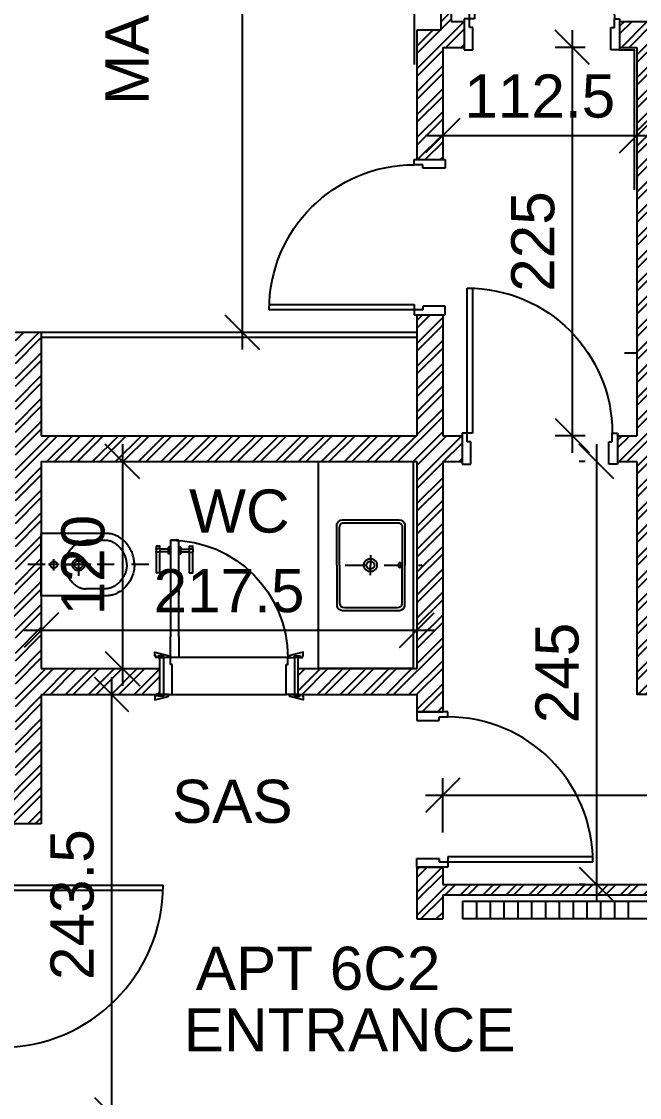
# Model space of a CAD drawing. Extents: x -1.7 to 43, y -165.8 to -101.1.
# Drawn here: x 17.06 to 20.64, y -152.34 to -146.1 of the extents above; entities that cross this region are included whole.
import ezdxf
from ezdxf.enums import TextEntityAlignment as Align

# ---------------------------------------------------------------- set-up
doc = ezdxf.new("R2010")
doc.units = 0
doc.header["$MEASUREMENT"] = 0
doc.header["$PDMODE"] = 35
doc.header["$PDSIZE"] = 0.3
doc.linetypes.add('CENTER', pattern=[2, 1.25, -0.25, 0.25, -0.25])
doc.linetypes.add('DASHDOTX2', pattern=[50.8, 25.4, -12.7, 0, -12.7])
doc.layers.get('0').update_dxf_attribs({"linetype": 'CONTINUOUS'})
doc.layers.get('DEFPOINTS').update_dxf_attribs({"linetype": 'CONTINUOUS'})
for name, color, linetype in [('04', 4, 'CONTINUOUS'), ('A-AXIS-SANITARY', 10, 'DASHDOTX2'), ('A-closet', 252, 'CONTINUOUS'), ('a-dim', 3, 'CONTINUOUS'), ('A-DOORS', 1, 'CONTINUOUS'), ('A-FLOR-PFIX', 61, 'CONTINUOUS'), ('A-HATCH-WALL', 8, 'CONTINUOUS'), ('A-NOMENCLATURE', 3, 'CONTINUOUS'), ('A-PLASTER', 8, 'CONTINUOUS'), ('A-PORTE', 1, 'CONTINUOUS'), ('A-SANIT', 95, 'CONTINUOUS'), ('A-WALL', 4, 'CONTINUOUS')]:
    doc.layers.add(name, color=color, linetype=linetype)
doc.styles.add('A100-STEXT', font='ARIAL.TTF', dxfattribs={"height": 0.25})
doc.dimstyles.new('A100-DIM', dxfattribs={"dimtxt": 0.25, "dimasz": 0.2, "dimexe": 0.1, "dimexo": 0.3, "dimgap": 0.1, "dimtad": 1, "dimlfac": 100, "dimrnd": 0.5, "dimdsep": 46, "dimtxsty": 'A100-STEXT', "dimblk1": 'OBLIQUE', "dimblk2": 'OBLIQUE', "dimsah": 1, "dimcen": -0.05, "dimdle": 0.1, "dimclrd": 15, "dimclre": 15, "dimclrt": 256, "dimadec": 0, "dimazin": 0, "dimtfac": 0.28, "dimtix": 1, "dimtmove": 2, "dimatfit": 3, "dimldrblk": 'OBLIQUE', "dimfxl": 0, "dimtolj": 1, "dimarcsym": 0})

# ---------------------------------------------------------------- blocks, each defined once
blk = doc.blocks.new('P90E18D')
at = {"layer": 'A-PORTE'}
for p, q in [((0, 0), (0.05, 0)), ((0, -0.18), (0, 0)), ((0.05, 0), (0.05, -0.13)), ((0.9, 0), (0.85, 0)), ((0.85, 0), (0.85, -0.13)), ((0.9, -0.18), (0.9, 0)), ((0.03, -0.18), (0, -0.18)), ((0.06, -0.18), (0.02, -0.18)), ((0.05, -0.13), (0.03, -0.13)), ((0.03, -0.13), (0.03, -0.18)), ((0.03, -0.18), (0.03, -1.02)), ((0.06, -1.02), (0.06, -0.18)), ((0.85, -0.13), (0.87, -0.13)), ((0.87, -0.13), (0.87, -0.18)), ((0.87, -0.18), (0.9, -0.18))]:
    blk.add_line(p, q, dxfattribs=at)
blk.add_arc((0.03, -0.18), 0.84, 270, 360, dxfattribs=at)
blk = doc.blocks.new('P100E21.5D')
at = {"layer": 'A-PORTE'}
for p, q in [((0.03, 0.215), (0.03, 1.155)), ((0.06, 1.155), (0.06, 0.215)), ((0.03, 0.215), (0, 0.215)), ((0, 0.215), (0, 0)), ((0.06, 0.215), (0.02, 0.215)), ((0.03, 0.165), (0.03, 0.215)), ((0.97, 0.215), (1, 0.215)), ((0.97, 0.165), (0.97, 0.215)), ((1, 0.215), (1, 0)), ((0.05, 0.165), (0.03, 0.165)), ((0.05, 0), (0.05, 0.165)), ((0.95, 0), (0.95, 0.165)), ((0.95, 0.165), (0.97, 0.165)), ((0, 0), (0.05, 0)), ((1, 0), (0.95, 0))]:
    blk.add_line(p, q, dxfattribs=at)
blk.add_arc((0.03, 0.215), 0.94, 0, 90, dxfattribs=at)
blk = doc.blocks.new('A$C3DEF75EA')
at = {"layer": 'A-DOORS'}
for p, q in [((-0.167, 0.63), (-0.193, 0.63)), ((-0.193, 0.625), (-0.193, 0.63)), ((-0.19, 0.63), (-0.19, 0.6445)), ((-0.1705, 0.645), (-0.1895, 0.645)), ((-0.17, 0.63), (-0.17, 0.6445)), ((-0.167, 0.6275), (-0.167, 0.63)), ((-0.12, 0.6275), (-0.167, 0.6275)), ((-0.12, 0.602), (-0.12, 0.638)), ((-0.11, 0.64), (-0.118, 0.64)), ((-0.11, 0.68), (-0.06, 0.68)), ((-0.11, 0.56), (-0.11, 0.68)), ((-0.11, 0.6), (-0.11, 0.64)), ((-0.06, 0.68), (-0.06, 0.56)), ((-0.06, 0.64), (-0.052, 0.64)), ((-0.06, 0.6), (-0.06, 0.64)), ((-0.05, 0.602), (-0.05, 0.638)), ((-0.05, 0.6275), (-0.003, 0.6275)), ((-0.003, 0.63), (0.023, 0.63)), ((-0.003, 0.6275), (-0.003, 0.63)), ((0, 0.63), (0, 0.6445)), ((0.0005, 0.645), (0.0195, 0.645)), ((0.02, 0.63), (0.02, 0.6445)), ((0.023, 0.625), (0.023, 0.63)), ((-0.193, 0.61), (-0.193, 0.615)), ((-0.167, 0.61), (-0.193, 0.61)), ((-0.19, 0.4905), (-0.19, 0.61)), ((-0.17, 0.4905), (-0.17, 0.61)), ((-0.167, 0.61), (-0.167, 0.6125)), ((-0.12, 0.6125), (-0.167, 0.6125)), ((-0.11, 0.6), (-0.118, 0.6)), ((-0.06, 0.6), (-0.052, 0.6)), ((-0.05, 0.6125), (-0.003, 0.6125)), ((-0.003, 0.61), (-0.003, 0.6125)), ((-0.003, 0.61), (0.023, 0.61)), ((0, 0.4905), (0, 0.61)), ((0.02, 0.4905), (0.02, 0.61)), ((0.023, 0.61), (0.023, 0.615)), ((-0.11, 0.12), (-0.11, 0.56)), ((-0.06, 0.56), (-0.06, 0.12)), ((-0.1705, 0.49), (-0.1895, 0.49)), ((-0.11, 0.483), (-0.11, 0.36)), ((-0.06, 0.483), (-0.06, 0.36)), ((0.0005, 0.49), (0.0195, 0.49)), ((-0.11, 0.12), (-0.11, 0)), ((-0.06, 0), (-0.06, 0.12)), ((-0.809, 0), (-0.781, 0.009)), ((-0.809, 0.009), (-0.781, 0)), ((0.009, 0), (-0.019, 0.009)), ((0.009, 0.009), (-0.019, 0)), ((-0.11, 0), (-0.06, 0)), ((-0.809, -0.215), (-0.781, -0.224)), ((-0.809, -0.224), (-0.781, -0.215)), ((0.009, -0.215), (-0.019, -0.224)), ((0.009, -0.224), (-0.019, -0.215))]:
    blk.add_line(p, q, dxfattribs=at)
at = {"layer": 'A-DOORS', "color": 8}
for p, q in [((-0.74, 0), (-0.06, 0)), ((-0.07, -0.215), (-0.73, -0.215))]:
    blk.add_line(p, q, dxfattribs=at)
at = {"layer": 'A-DOORS'}
for points in [[(-0.81, 0), (-0.825, 0), (-0.825, 0.01), (-0.83, 0.01), (-0.83, 0.03), (-0.7518, 0.0104, -0.381769), (-0.75, 0.0084), (-0.75, 0), (-0.78, 0), (-0.78, 0.01), (-0.81, 0.01), (-0.81, 0)], [(0.01, 0), (0.025, 0), (0.025, 0.01), (0.03, 0.01), (0.03, 0.03), (-0.0482, 0.0104, 0.381769), (-0.05, 0.0084), (-0.05, 0), (-0.02, 0), (-0.02, 0.01), (0.01, 0.01), (0.01, 0)], [(-0.81, -0.215), (-0.825, -0.215), (-0.825, -0.225), (-0.83, -0.225), (-0.83, -0.245), (-0.7518, -0.2254, 0.381769), (-0.75, -0.2234), (-0.75, -0.215), (-0.78, -0.215), (-0.78, -0.225), (-0.81, -0.225), (-0.81, -0.215)], [(0.01, -0.215), (0.025, -0.215), (0.025, -0.225), (0.03, -0.225), (0.03, -0.245), (-0.0482, -0.2254, -0.381769), (-0.05, -0.2234), (-0.05, -0.215), (-0.02, -0.215), (-0.02, -0.225), (0.01, -0.225), (0.01, -0.215)]]:
    blk.add_lwpolyline(points, format="xyb", dxfattribs=at)
for points in [[(-0.809, 0), (-0.781, 0), (-0.781, 0.009), (-0.809, 0.009)], [(0.009, 0), (-0.019, 0), (-0.019, 0.009), (0.009, 0.009)], [(-0.809, -0.215), (-0.781, -0.215), (-0.781, -0.224), (-0.809, -0.224)], [(0.009, -0.215), (-0.019, -0.215), (-0.019, -0.224), (0.009, -0.224)]]:
    blk.add_lwpolyline(points, close=True, dxfattribs=at)
for points in [[(-0.8, -0.215), (-0.8, 0), (-0.78, 0), (-0.78, -0.215), (-0.8, -0.215)], [(-0.73, -0.04), (-0.74, -0.04), (-0.74, 0), (-0.78, 0)], [(-0.78, 0), (-0.78, -0.215), (-0.73, -0.215), (-0.73, -0.04)], [(0, -0.215), (0, 0), (-0.02, 0), (-0.02, -0.215), (0, -0.215)], [(-0.07, -0.04), (-0.06, -0.04), (-0.06, 0), (-0.02, 0)], [(-0.02, 0), (-0.02, -0.215), (-0.07, -0.215), (-0.07, -0.04)]]:
    blk.add_lwpolyline(points, dxfattribs=at)
blk.add_arc((-0.0597, -0.0003), 0.6803, 90.02544, 179.97456, dxfattribs=at)
for centre, major_axis, start_param, end_param in [((-0.2006, 0.62), (0.00642, 0.00642), 4.914874, 6.080701), ((-0.1895, 0.6445), (-0.000354, 0.000354), -0.785398, 0.785398), ((-0.1705, 0.6445), (0.000354, 0.000354), 5.497787, 7.068583), ((-0.149, 0.62), (0.0138, 0.0138), 1.961403, 2.750986), ((-0.118, 0.638), (-0.00141, 0.00141), -0.785398, 0.785398), ((-0.052, 0.638), (0.00141, 0.00141), 5.497787, 7.068583), ((-0.021, 0.62), (0.0138, 0.0138), 5.102996, 5.892578), ((0.0005, 0.6445), (-0.000354, 0.000354), -0.785398, 0.785398), ((0.0195, 0.6445), (0.000354, 0.000354), 5.497787, 7.068583), ((0.0306, 0.62), (0.00642, 0.00642), 1.773281, 2.939108), ((-0.118, 0.602), (0.00141, 0.00141), 2.356194, 3.926991), ((-0.052, 0.602), (-0.00141, 0.00141), 2.356194, 3.926991), ((-0.1895, 0.4905), (0.000354, 0.000354), 2.356194, 3.926991), ((-0.1705, 0.4905), (-0.000354, 0.000354), 2.356194, 3.926991), ((0.0005, 0.4905), (0.000354, 0.000354), 2.356194, 3.926991), ((0.0195, 0.4905), (-0.000354, 0.000354), 2.356194, 3.926991)]:
    blk.add_ellipse(centre, major_axis=major_axis, ratio=1, start_param=start_param, end_param=end_param, dxfattribs=at)
blk = doc.blocks.new('A$C6D442EC4')
at = {"layer": 'A-AXIS-SANITARY', "linetype": 'CENTER', "ltscale": 0.1}
blk.add_line((-0.0027, 0.3461), (-0.0027, -0.0992), dxfattribs=at)
at = {"layer": 'A-FLOR-PFIX', "ltscale": 0.5}
for points in [[(-0.0025, 0.3948), (-0.0051, 0.3948), (-0.0125, 0.3948), (-0.0239, 0.3948), (-0.0388, 0.3948), (-0.0564, 0.3948), (-0.076, 0.3948), (-0.1187, 0.3948), (-0.1614, 0.3948), (-0.181, 0.3948), (-0.1986, 0.3948), (-0.2135, 0.3948), (-0.225, 0.3948), (-0.2323, 0.3948), (-0.235, 0.3948), (-0.2405, 0.394), (-0.246, 0.3919), (-0.2556, 0.3842), (-0.2625, 0.3736), (-0.2651, 0.362), (-0.2651, 0.361), (-0.2651, 0.3583), (-0.2651, 0.3538), (-0.2651, 0.3478), (-0.2651, 0.3316), (-0.2651, 0.3105), (-0.2651, 0.2855), (-0.2651, 0.2577), (-0.2651, 0.1972), (-0.2651, 0.1367), (-0.2651, 0.1088), (-0.2651, 0.0839), (-0.2651, 0.0628), (-0.2651, 0.0466), (-0.2651, 0.0405), (-0.2651, 0.0361), (-0.2651, 0.0333), (-0.2651, 0.0324), (-0.2626, 0.0199), (-0.2557, 0.0096), (-0.2448, 0.0026), (-0.2379, 0.0007), (-0.2303, 0), (-0.2278, 0), (-0.2205, 0), (-0.2093, 0), (-0.1947, 0), (-0.1775, 0), (-0.1582, 0), (-0.1164, 0), (-0.0746, 0), (-0.0553, 0), (-0.0381, 0), (-0.0235, 0), (-0.0123, 0), (-0.005, 0), (-0.0025, 0)], [(-0.0025, 0.3784), (-0.0049, 0.3784), (-0.0118, 0.3784), (-0.0226, 0.3784), (-0.0366, 0.3784), (-0.0531, 0.3784), (-0.0715, 0.3784), (-0.1116, 0.3784), (-0.1517, 0.3784), (-0.1701, 0.3784), (-0.1867, 0.3784), (-0.2006, 0.3784), (-0.2114, 0.3784), (-0.2183, 0.3784), (-0.2208, 0.3784), (-0.2288, 0.3778), (-0.2351, 0.3761), (-0.2399, 0.3735), (-0.2434, 0.37), (-0.2472, 0.361), (-0.2481, 0.3502), (-0.2481, 0.3493), (-0.2481, 0.3468), (-0.2481, 0.3427), (-0.2481, 0.3371), (-0.2481, 0.322), (-0.2481, 0.3025), (-0.2481, 0.2793), (-0.2481, 0.2535), (-0.2481, 0.1974), (-0.2481, 0.1413), (-0.2481, 0.1155), (-0.2481, 0.0924), (-0.2481, 0.0728), (-0.2481, 0.0577), (-0.2481, 0.0522), (-0.2481, 0.048), (-0.2481, 0.0455), (-0.2481, 0.0446), (-0.2472, 0.0339), (-0.2434, 0.0249), (-0.2399, 0.0214), (-0.2351, 0.0187), (-0.2288, 0.017), (-0.2208, 0.0164), (-0.2183, 0.0164), (-0.2114, 0.0164), (-0.2006, 0.0164), (-0.1867, 0.0164), (-0.1701, 0.0164), (-0.1517, 0.0164), (-0.1116, 0.0164), (-0.0715, 0.0164), (-0.0531, 0.0164), (-0.0366, 0.0164), (-0.0226, 0.0164), (-0.0118, 0.0164), (-0.0049, 0.0164), (-0.0025, 0.0164)], [(-0.0026, 0.3948), (0, 0.3948), (0.0074, 0.3948), (0.0188, 0.3948), (0.0337, 0.3948), (0.0513, 0.3948), (0.0709, 0.3948), (0.1136, 0.3948), (0.1563, 0.3948), (0.176, 0.3948), (0.1936, 0.3948), (0.2084, 0.3948), (0.2199, 0.3948), (0.2273, 0.3948), (0.2299, 0.3948), (0.2355, 0.394), (0.2409, 0.3919), (0.2506, 0.3842), (0.2574, 0.3736), (0.26, 0.362), (0.26, 0.361), (0.26, 0.3583), (0.26, 0.3538), (0.26, 0.3478), (0.26, 0.3316), (0.26, 0.3105), (0.26, 0.2856), (0.26, 0.2578), (0.26, 0.1974), (0.26, 0.137), (0.26, 0.1092), (0.26, 0.0843), (0.26, 0.0632), (0.26, 0.047), (0.26, 0.041), (0.26, 0.0366), (0.26, 0.0338), (0.26, 0.0329), (0.2574, 0.0212), (0.2506, 0.0106), (0.2409, 0.003), (0.2355, 0.0008), (0.2299, 0), (0.2273, 0), (0.2199, 0), (0.2084, 0), (0.1936, 0), (0.176, 0), (0.1563, 0), (0.1136, 0), (0.0709, 0), (0.0513, 0), (0.0337, 0), (0.0188, 0), (0.0074, 0), (0, 0), (-0.0026, 0)], [(-0.0026, 0.3784), (-0.0002, 0.3784), (0.0068, 0.3784), (0.0175, 0.3784), (0.0315, 0.3784), (0.048, 0.3784), (0.0665, 0.3784), (0.1065, 0.3784), (0.1466, 0.3784), (0.1651, 0.3784), (0.1816, 0.3784), (0.1955, 0.3784), (0.2063, 0.3784), (0.2132, 0.3784), (0.2157, 0.3784), (0.2237, 0.3778), (0.23, 0.3761), (0.2348, 0.3735), (0.2383, 0.37), (0.2421, 0.361), (0.243, 0.3502), (0.243, 0.3493), (0.243, 0.3468), (0.243, 0.3427), (0.243, 0.3371), (0.243, 0.322), (0.243, 0.3025), (0.243, 0.2793), (0.243, 0.2535), (0.243, 0.1974), (0.243, 0.1413), (0.243, 0.1155), (0.243, 0.0924), (0.243, 0.0728), (0.243, 0.0577), (0.243, 0.0522), (0.243, 0.048), (0.243, 0.0455), (0.243, 0.0446), (0.2421, 0.0339), (0.2383, 0.0249), (0.2348, 0.0214), (0.23, 0.0187), (0.2237, 0.017), (0.2157, 0.0164), (0.2132, 0.0164), (0.2063, 0.0164), (0.1955, 0.0164), (0.1816, 0.0164), (0.1651, 0.0164), (0.1466, 0.0164), (0.1065, 0.0164), (0.0665, 0.0164), (0.048, 0.0164), (0.0315, 0.0164), (0.0175, 0.0164), (0.0068, 0.0164), (-0.0002, 0.0164), (-0.0026, 0.0164)], [(-0.0408, 0.1997), (-0.0406, 0.2035), (-0.04, 0.2073), (-0.0391, 0.2109), (-0.0378, 0.2144), (-0.0362, 0.2176), (-0.0343, 0.2208), (-0.0322, 0.2237), (-0.0297, 0.2263), (-0.0271, 0.2288), (-0.0242, 0.2309), (-0.021, 0.2328), (-0.0177, 0.2344), (-0.0143, 0.2357), (-0.0107, 0.2366), (-0.0069, 0.2372), (-0.0031, 0.2374), (0.0008, 0.2372), (0.0045, 0.2366), (0.0081, 0.2357), (0.0116, 0.2344), (0.0149, 0.2328), (0.018, 0.2309), (0.0209, 0.2288), (0.0236, 0.2263), (0.026, 0.2237), (0.0282, 0.2208), (0.0301, 0.2176), (0.0317, 0.2144), (0.0329, 0.2109), (0.0339, 0.2073), (0.0344, 0.2035), (0.0346, 0.1997), (0.0344, 0.1958), (0.0339, 0.1921), (0.0329, 0.1885), (0.0317, 0.185), (0.0301, 0.1817), (0.0282, 0.1786), (0.026, 0.1757), (0.0236, 0.173), (0.0209, 0.1706), (0.018, 0.1684), (0.0149, 0.1665), (0.0116, 0.1649), (0.0081, 0.1637), (0.0045, 0.1627), (0.0008, 0.1622), (-0.0031, 0.162), (-0.0069, 0.1622), (-0.0107, 0.1627), (-0.0143, 0.1637), (-0.0177, 0.1649), (-0.021, 0.1665), (-0.0242, 0.1684), (-0.0271, 0.1706), (-0.0297, 0.173), (-0.0322, 0.1757), (-0.0343, 0.1786), (-0.0362, 0.1817), (-0.0378, 0.185), (-0.0391, 0.1885), (-0.04, 0.1921), (-0.0406, 0.1958), (-0.0408, 0.1997), (-0.0408, 0.1997)], [(-0.0257, 0.1997), (-0.0256, 0.202), (-0.0252, 0.2042), (-0.0247, 0.2064), (-0.0239, 0.2085), (-0.023, 0.2105), (-0.0218, 0.2123), (-0.0205, 0.2141), (-0.0191, 0.2157), (-0.0175, 0.2171), (-0.0157, 0.2184), (-0.0139, 0.2196), (-0.0119, 0.2205), (-0.0098, 0.2213), (-0.0076, 0.2218), (-0.0054, 0.2222), (-0.0031, 0.2223), (-0.0008, 0.2222), (0.0015, 0.2218), (0.0037, 0.2213), (0.0057, 0.2205), (0.0077, 0.2196), (0.0096, 0.2184), (0.0113, 0.2171), (0.0129, 0.2157), (0.0144, 0.2141), (0.0157, 0.2123), (0.0168, 0.2105), (0.0178, 0.2085), (0.0185, 0.2064), (0.0191, 0.2042), (0.0194, 0.202), (0.0196, 0.1997), (0.0194, 0.1974), (0.0191, 0.1951), (0.0185, 0.1929), (0.0178, 0.1909), (0.0168, 0.1889), (0.0157, 0.187), (0.0144, 0.1853), (0.0129, 0.1837), (0.0113, 0.1822), (0.0096, 0.1809), (0.0077, 0.1798), (0.0057, 0.1788), (0.0037, 0.1781), (0.0015, 0.1775), (-0.0008, 0.1772), (-0.0031, 0.1771), (-0.0054, 0.1772), (-0.0076, 0.1775), (-0.0098, 0.1781), (-0.0119, 0.1788), (-0.0139, 0.1798), (-0.0157, 0.1809), (-0.0175, 0.1822), (-0.0191, 0.1837), (-0.0205, 0.1853), (-0.0218, 0.187), (-0.023, 0.1889), (-0.0239, 0.1909), (-0.0247, 0.1929), (-0.0252, 0.1951), (-0.0256, 0.1974), (-0.0257, 0.1997), (-0.0257, 0.1997)], [(-0.0176, 0.0295), (-0.0176, 0.0302), (-0.0173, 0.0308), (-0.017, 0.0315), (-0.0165, 0.0321), (-0.0158, 0.0326), (-0.0151, 0.0332), (-0.0142, 0.0337), (-0.0132, 0.0341), (-0.011, 0.0349), (-0.0084, 0.0355), (-0.0056, 0.0359), (-0.0026, 0.036), (0.0004, 0.0359), (0.0033, 0.0355), (0.0058, 0.0349), (0.0081, 0.0341), (0.009, 0.0337), (0.0099, 0.0332), (0.0107, 0.0326), (0.0113, 0.0321), (0.0118, 0.0315), (0.0122, 0.0308), (0.0124, 0.0302), (0.0125, 0.0295), (0.0124, 0.0288), (0.0122, 0.0282), (0.0118, 0.0276), (0.0113, 0.027), (0.0107, 0.0264), (0.0099, 0.0258), (0.009, 0.0253), (0.0081, 0.0249), (0.0058, 0.0241), (0.0033, 0.0235), (0.0004, 0.0231), (-0.0026, 0.023), (-0.0056, 0.0231), (-0.0084, 0.0235), (-0.011, 0.0241), (-0.0132, 0.0249), (-0.0142, 0.0253), (-0.0151, 0.0258), (-0.0158, 0.0264), (-0.0165, 0.027), (-0.017, 0.0276), (-0.0173, 0.0282), (-0.0176, 0.0288), (-0.0176, 0.0295), (-0.0176, 0.0295)]]:
    blk.add_lwpolyline(points, dxfattribs=at)
at = {"layer": 'A-SANIT', "ltscale": 0.5}
for points in [[(-0.0614, 0.1997), (-0.0031, 0.1997)], [(0.0553, 0.1997), (-0.0031, 0.1997)]]:
    blk.add_lwpolyline(points, dxfattribs=at)
blk = doc.blocks.new('A$C0C6E5AB7')
for p, q in [((-374.3, 0), (0, 0)), ((0, -360), (0, 0)), ((-374.3, -40.2), (-258.8, -40.2)), ((-215.2, -121.6), (-215.2, -244.3)), ((-286.6, -180), (-215.2, -180)), ((-143.9, -180), (-215.2, -180)), ((-102.6, -180), (-40.8, -180)), ((-73.5, -213.5), (-73.5, -147.4)), ((-374.3, -319.8), (-258.8, -319.8)), ((-374.3, -360), (0, -360))]:
    blk.add_line(p, q)
for points in [[(-477.5, -41.1), (-470.4, -34.7), (-463.3, -29), (-456.2, -24), (-449.3, -19.5), (-442.4, -15.7), (-435.7, -12.4), (-429.2, -9.5), (-422.9, -7.2), (-416.8, -5.2), (-411, -3.7), (-405.5, -2.4), (-400.4, -1.5), (-395.6, -0.8), (-391.1, -0.4), (-387.1, -0.1), (-383.5, 0), (-380.5, 0.1), (-377.9, 0.1), (-375.8, 0), (-374.3, 0)], [(-539.3, -173.5), (-539.2, -169.9), (-538.9, -165.7), (-538.4, -161), (-537.8, -155.9), (-536.9, -150.4), (-535.8, -144.5), (-534.4, -138.2), (-532.7, -131.7), (-530.7, -124.9), (-528.3, -117.8), (-525.5, -110.5), (-522.3, -103.1), (-518.6, -95.5), (-514.4, -87.7), (-509.7, -80), (-504.5, -72.1), (-498.7, -64.3), (-492.3, -56.5), (-485.2, -48.7), (-477.5, -41.1)], [(-447.2, -73.2), (-445.6, -71.7), (-444, -70.2), (-442.4, -68.8), (-440.8, -67.5), (-439.2, -66.1), (-437.6, -64.9), (-436, -63.6), (-434.5, -62.4), (-432.9, -61.3), (-431.3, -60.1), (-429.7, -59.1), (-428.2, -58), (-426.6, -57), (-425.1, -56.1), (-423.5, -55.1), (-422, -54.2), (-420.5, -53.4), (-419, -52.5), (-417.5, -51.8), (-416, -51)], [(-416, -51), (-412.9, -49.5), (-409.8, -48.1), (-406.9, -46.9), (-404, -45.8), (-401.2, -44.9), (-398.5, -44), (-395.9, -43.3), (-393.4, -42.7), (-391, -42.1), (-388.7, -41.7), (-386.6, -41.3), (-384.6, -41), (-382.7, -40.8), (-381, -40.6), (-379.5, -40.4), (-378.1, -40.3), (-376.9, -40.3), (-375.9, -40.2), (-375, -40.2), (-374.3, -40.2)], [(-217.1, -52.5), (-220.2, -51), (-223.3, -49.7), (-226.2, -48.5), (-229.1, -47.4), (-231.9, -46.4), (-234.6, -45.6), (-237.3, -44.8), (-239.7, -44.2), (-242.1, -43.7), (-244.4, -43.2), (-246.5, -42.8), (-248.5, -42.5), (-250.4, -42.3), (-252.1, -42.1), (-253.6, -42), (-255, -41.9), (-256.2, -41.8), (-257.3, -41.8), (-258.1, -41.8), (-258.8, -41.8)], [(-185.9, -74.7), (-187.5, -73.2), (-189.1, -71.8), (-190.7, -70.3), (-192.3, -69), (-193.9, -67.7), (-195.5, -66.4), (-197.1, -65.1), (-198.7, -64), (-200.2, -62.8), (-201.8, -61.7), (-203.4, -60.6), (-204.9, -59.6), (-206.5, -58.6), (-208, -57.6), (-209.6, -56.7), (-211.1, -55.8), (-212.6, -54.9), (-214.1, -54.1), (-215.6, -53.3), (-217.1, -52.5)], [(-494.5, -165.5), (-494.1, -162.2), (-493.6, -158.6), (-492.9, -154.8), (-492, -150.9), (-491, -146.7), (-489.9, -142.4), (-488.5, -137.9), (-486.9, -133.3), (-485.1, -128.5), (-483.1, -123.7), (-480.9, -118.8), (-478.3, -113.8), (-475.5, -108.8), (-472.5, -103.7), (-469.1, -98.6), (-465.4, -93.4), (-461.4, -88.3), (-457, -83.2), (-452.3, -78.2), (-447.2, -73.2)], [(-138.6, -167.1), (-139, -163.7), (-139.6, -160.2), (-140.2, -156.4), (-141.1, -152.4), (-142.1, -148.2), (-143.2, -143.9), (-144.6, -139.4), (-146.2, -134.8), (-148, -130.1), (-150, -125.3), (-152.3, -120.3), (-154.8, -115.3), (-157.6, -110.3), (-160.6, -105.2), (-164, -100.1), (-167.7, -95), (-171.7, -89.9), (-176.1, -84.8), (-180.8, -79.7), (-185.9, -74.7)], [(-539.3, -183.1), (-539.3, -183), (-539.3, -183), (-539.3, -182.8), (-539.3, -182.7), (-539.3, -182.4), (-539.3, -182.2), (-539.3, -181.8), (-539.3, -181.5), (-539.4, -181), (-539.4, -180.6), (-539.4, -180.1), (-539.4, -179.5), (-539.4, -178.9), (-539.4, -178.3), (-539.4, -177.6), (-539.4, -176.9), (-539.4, -176.1), (-539.4, -175.3), (-539.4, -174.4), (-539.3, -173.5)], [(-539.3, -176.9), (-539.3, -177.5), (-539.4, -179.2), (-539.4, -181.9), (-539.4, -185.5), (-539.2, -190.1), (-538.8, -195.5), (-538.1, -201.6), (-537.1, -208.4), (-535.7, -215.8), (-533.9, -223.8), (-531.6, -232.3), (-528.6, -241.2), (-525.1, -250.4), (-520.9, -259.9), (-515.9, -269.6), (-510.1, -279.5), (-503.4, -289.4), (-495.8, -299.3), (-487.2, -309.2), (-477.5, -318.9)], [(-495.2, -180), (-495.2, -179.8), (-495.3, -179.5), (-495.3, -179.1), (-495.3, -178.7), (-495.3, -178.3), (-495.3, -177.8), (-495.3, -177.2), (-495.3, -176.6), (-495.3, -175.9), (-495.2, -175.2), (-495.2, -174.4), (-495.2, -173.6), (-495.1, -172.8), (-495.1, -171.9), (-495, -170.9), (-494.9, -169.9), (-494.9, -168.9), (-494.8, -167.8), (-494.7, -166.7), (-494.5, -165.5)], [(-495.2, -180), (-495.2, -180.2), (-495.3, -180.5), (-495.3, -180.9), (-495.3, -181.3), (-495.3, -181.7), (-495.3, -182.3), (-495.3, -182.8), (-495.3, -183.4), (-495.3, -184.1), (-495.2, -184.8), (-495.2, -185.6), (-495.2, -186.4), (-495.1, -187.2), (-495.1, -188.1), (-495, -189.1), (-494.9, -190.1), (-494.9, -191.1), (-494.8, -192.2), (-494.7, -193.3), (-494.5, -194.5)], [(-215.2, -145.7), (-218.1, -145.8), (-220.9, -146.1), (-223.7, -146.7), (-226.4, -147.5), (-228.9, -148.4), (-231.4, -149.6), (-233.8, -150.9), (-236, -152.5), (-238.1, -154.1), (-240.1, -156), (-242, -158), (-243.6, -160.1), (-245.2, -162.3), (-246.5, -164.7), (-247.7, -167.2), (-248.6, -169.7), (-249.4, -172.4), (-250, -175.2), (-250.3, -178), (-250.4, -180.9)], [(-250.4, -180), (-250.3, -182.9), (-250, -185.7), (-249.4, -188.5), (-248.6, -191.1), (-247.7, -193.7), (-246.5, -196.2), (-245.2, -198.6), (-243.6, -200.8), (-242, -202.9), (-240.1, -204.9), (-238.1, -206.7), (-236, -208.4), (-233.8, -209.9), (-231.4, -211.3), (-228.9, -212.5), (-226.4, -213.4), (-223.7, -214.2), (-220.9, -214.8), (-218.1, -215.1), (-215.2, -215.2)], [(-215.2, -157.6), (-217.1, -157.7), (-219, -157.9), (-220.8, -158.3), (-222.6, -158.8), (-224.3, -159.4), (-225.9, -160.2), (-227.5, -161.1), (-229, -162.1), (-230.4, -163.2), (-231.7, -164.4), (-232.9, -165.7), (-234, -167.1), (-235, -168.6), (-235.9, -170.2), (-236.7, -171.8), (-237.3, -173.5), (-237.8, -175.3), (-238.2, -177.1), (-238.4, -179), (-238.5, -180.9)], [(-238.5, -180), (-238.4, -181.9), (-238.2, -183.8), (-237.8, -185.6), (-237.3, -187.4), (-236.7, -189.1), (-235.9, -190.7), (-235, -192.3), (-234, -193.7), (-232.9, -195.1), (-231.7, -196.5), (-230.4, -197.7), (-229, -198.8), (-227.5, -199.8), (-225.9, -200.7), (-224.3, -201.4), (-222.6, -202.1), (-220.8, -202.6), (-219, -203), (-217.1, -203.2), (-215.2, -203.3)], [(-180, -180.9), (-180.1, -178), (-180.5, -175.2), (-181, -172.4), (-181.8, -169.7), (-182.8, -167.2), (-183.9, -164.7), (-185.3, -162.3), (-186.8, -160.1), (-188.5, -158), (-190.3, -156), (-192.3, -154.1), (-194.4, -152.5), (-196.7, -150.9), (-199, -149.6), (-201.5, -148.4), (-204.1, -147.5), (-206.8, -146.7), (-209.5, -146.1), (-212.3, -145.8), (-215.2, -145.7)], [(-191.9, -180.9), (-192, -179), (-192.3, -177.1), (-192.6, -175.3), (-193.1, -173.5), (-193.8, -171.8), (-194.5, -170.2), (-195.4, -168.6), (-196.4, -167.1), (-197.5, -165.7), (-198.8, -164.4), (-200.1, -163.2), (-201.5, -162.1), (-203, -161.1), (-204.5, -160.2), (-206.2, -159.4), (-207.9, -158.8), (-209.6, -158.3), (-211.4, -157.9), (-213.3, -157.7), (-215.2, -157.6)], [(-215.2, -203.3), (-213.3, -203.2), (-211.4, -203), (-209.6, -202.6), (-207.9, -202.1), (-206.2, -201.4), (-204.5, -200.7), (-203, -199.8), (-201.5, -198.8), (-200.1, -197.7), (-198.8, -196.5), (-197.5, -195.1), (-196.4, -193.7), (-195.4, -192.3), (-194.5, -190.7), (-193.8, -189.1), (-193.1, -187.4), (-192.6, -185.6), (-192.3, -183.8), (-192, -181.9), (-191.9, -180)], [(-215.2, -215.2), (-212.3, -215.1), (-209.5, -214.8), (-206.8, -214.2), (-204.1, -213.4), (-201.5, -212.5), (-199, -211.3), (-196.7, -209.9), (-194.4, -208.4), (-192.3, -206.7), (-190.3, -204.9), (-188.5, -202.9), (-186.8, -200.8), (-185.3, -198.6), (-183.9, -196.2), (-182.8, -193.7), (-181.8, -191.1), (-181, -188.5), (-180.5, -185.7), (-180.1, -182.9), (-180, -180)], [(-137.9, -181.5), (-137.9, -181.3), (-137.8, -181), (-137.8, -180.7), (-137.8, -180.3), (-137.8, -179.8), (-137.8, -179.3), (-137.8, -178.7), (-137.8, -178.1), (-137.8, -177.4), (-137.9, -176.7), (-137.9, -176), (-137.9, -175.1), (-138, -174.3), (-138, -173.4), (-138.1, -172.4), (-138.2, -171.4), (-138.2, -170.4), (-138.3, -169.3), (-138.5, -168.2), (-138.6, -167.1)], [(-137.9, -181.5), (-137.9, -181.8), (-137.8, -182.1), (-137.8, -182.4), (-137.8, -182.8), (-137.8, -183.3), (-137.8, -183.8), (-137.8, -184.3), (-137.8, -185), (-137.8, -185.6), (-137.9, -186.3), (-137.9, -187.1), (-137.9, -187.9), (-138, -188.8), (-138, -189.7), (-138.1, -190.6), (-138.2, -191.6), (-138.2, -192.7), (-138.3, -193.7), (-138.5, -194.8), (-138.6, -196)], [(-72.6, -160.9), (-74.2, -160.9), (-75.8, -161.1), (-77.3, -161.4), (-78.8, -161.9), (-80.3, -162.4), (-81.7, -163.1), (-83, -163.8), (-84.3, -164.7), (-85.5, -165.6), (-86.6, -166.7), (-87.6, -167.8), (-88.6, -169), (-89.4, -170.2), (-90.2, -171.6), (-90.8, -173), (-91.4, -174.4), (-91.8, -175.9), (-92.1, -177.5), (-92.3, -179.1), (-92.4, -180.7)], [(-92.4, -180.7), (-92.3, -182.3), (-92.1, -183.9), (-91.8, -185.5), (-91.4, -187), (-90.8, -188.4), (-90.2, -189.8), (-89.4, -191.1), (-88.6, -192.4), (-87.6, -193.6), (-86.6, -194.7), (-85.5, -195.7), (-84.3, -196.7), (-83, -197.5), (-81.7, -198.3), (-80.3, -199), (-78.8, -199.5), (-77.3, -199.9), (-75.8, -200.3), (-74.2, -200.4), (-72.6, -200.5)], [(-52.7, -180.7), (-52.8, -179.1), (-53, -177.5), (-53.3, -175.9), (-53.8, -174.4), (-54.3, -173), (-55, -171.6), (-55.7, -170.2), (-56.6, -169), (-57.5, -167.8), (-58.6, -166.7), (-59.7, -165.6), (-60.9, -164.7), (-62.1, -163.8), (-63.5, -163.1), (-64.9, -162.4), (-66.3, -161.9), (-67.8, -161.4), (-69.4, -161.1), (-70.9, -160.9), (-72.6, -160.9)], [(-72.6, -200.5), (-70.9, -200.4), (-69.4, -200.3), (-67.8, -199.9), (-66.3, -199.5), (-64.9, -199), (-63.5, -198.3), (-62.1, -197.5), (-60.9, -196.7), (-59.7, -195.7), (-58.6, -194.7), (-57.5, -193.6), (-56.6, -192.4), (-55.7, -191.1), (-55, -189.8), (-54.3, -188.4), (-53.8, -187), (-53.3, -185.5), (-53, -183.9), (-52.8, -182.3), (-52.7, -180.7)], [(-494.5, -194.5), (-494.1, -197.8), (-493.6, -201.4), (-492.9, -205.2), (-492, -209.1), (-491, -213.3), (-489.9, -217.6), (-488.5, -222.1), (-486.9, -226.7), (-485.1, -231.5), (-483.1, -236.3), (-480.9, -241.2), (-478.3, -246.2), (-475.5, -251.2), (-472.5, -256.3), (-469.1, -261.4), (-465.4, -266.6), (-461.4, -271.7), (-457, -276.8), (-452.3, -281.8), (-447.2, -286.8)], [(-138.6, -196), (-139, -199.3), (-139.6, -202.9), (-140.2, -206.7), (-141.1, -210.7), (-142.1, -214.8), (-143.2, -219.2), (-144.6, -223.6), (-146.2, -228.3), (-148, -233), (-150, -237.8), (-152.3, -242.7), (-154.8, -247.7), (-157.6, -252.8), (-160.6, -257.9), (-164, -263), (-167.7, -268.1), (-171.7, -273.2), (-176.1, -278.3), (-180.8, -283.4), (-185.9, -288.4)], [(-447.2, -286.8), (-445.6, -288.3), (-444, -289.8), (-442.4, -291.2), (-440.8, -292.5), (-439.2, -293.9), (-437.6, -295.1), (-436, -296.4), (-434.5, -297.6), (-432.9, -298.7), (-431.3, -299.9), (-429.7, -300.9), (-428.2, -302), (-426.6, -303), (-425.1, -303.9), (-423.5, -304.9), (-422, -305.8), (-420.5, -306.6), (-419, -307.5), (-417.5, -308.2), (-416, -309)], [(-416, -309), (-412.9, -310.5), (-409.8, -311.9), (-406.9, -313.1), (-404, -314.2), (-401.2, -315.1), (-398.5, -316), (-395.9, -316.7), (-393.4, -317.3), (-391, -317.9), (-388.7, -318.3), (-386.6, -318.7), (-384.6, -319), (-382.7, -319.2), (-381, -319.4), (-379.5, -319.6), (-378.1, -319.7), (-376.9, -319.7), (-375.9, -319.8), (-375, -319.8), (-374.3, -319.8)], [(-217.1, -310.5), (-220.2, -312), (-223.3, -313.3), (-226.2, -314.5), (-229.1, -315.5), (-231.9, -316.4), (-234.6, -317.2), (-237.3, -317.8), (-239.7, -318.3), (-242.1, -318.7), (-244.4, -319.1), (-246.5, -319.4), (-248.5, -319.5), (-250.4, -319.7), (-252.1, -319.8), (-253.6, -319.8), (-255, -319.8), (-256.2, -319.8), (-257.3, -319.8), (-258.1, -319.8), (-258.8, -319.8)], [(-185.9, -288.4), (-187.5, -289.9), (-189.1, -291.3), (-190.7, -292.7), (-192.3, -294.1), (-193.9, -295.4), (-195.5, -296.7), (-197.1, -297.9), (-198.7, -299.1), (-200.2, -300.3), (-201.8, -301.4), (-203.4, -302.5), (-204.9, -303.5), (-206.5, -304.5), (-208, -305.5), (-209.6, -306.4), (-211.1, -307.3), (-212.6, -308.2), (-214.1, -309), (-215.6, -309.8), (-217.1, -310.5)], [(-477.5, -318.9), (-470.4, -325.3), (-463.3, -331), (-456.2, -336), (-449.3, -340.5), (-442.4, -344.3), (-435.7, -347.6), (-429.2, -350.5), (-422.9, -352.8), (-416.8, -354.8), (-411, -356.3), (-405.5, -357.6), (-400.4, -358.5), (-395.6, -359.2), (-391.1, -359.6), (-387.1, -359.9), (-383.5, -360), (-380.5, -360.1), (-377.9, -360.1), (-375.8, -360), (-374.3, -360)]]:
    blk.add_lwpolyline(points)
at = {"layer": 'A-AXIS-SANITARY', "linetype": 'CENTER', "ltscale": 0.1}
blk.add_line((-622.8, -180), (246.6, -180), dxfattribs=at)
blk = doc.blocks.new('_OBLIQUE')
at = {"color": 0, "linetype": 'ByBlock'}
blk.add_line((-0.5, -0.5), (0.5, 0.5), dxfattribs=at)
blk = doc.blocks.new('*D126')
at = {"layer": 'a-dim', "color": 15, "lineweight": -2}
for p, q in [((17.5856, -149.9001), (17.5856, -152.5351)), ((17.4784, -150.0001), (17.6856, -150.0001)), ((17.4784, -152.4351), (17.6856, -152.4351))]:
    blk.add_line(p, q, dxfattribs=at)
at = {"layer": 'DEFPOINTS', "color": 0}
for p in [(17.1784, -150.0001), (17.1784, -152.4351), (17.5856, -152.4351)]:
    blk.add_point(p, dxfattribs=at)
at = {"layer": 'a-dim', "color": 15, "lineweight": -2, "xscale": 0.2, "yscale": 0.2, "zscale": 0.2}
for p, rotation in [((17.5856, -150.0001), 90), ((17.5856, -152.4351), 270)]:
    blk.add_blockref('_OBLIQUE', p, dxfattribs=dict(at, rotation=rotation))
at = {"layer": 'a-dim', "insert": (17.3579, -151.2176), "char_height": 0.25, "attachment_point": 5, "rotation": 90, "style": 'A100-STEXT'}
blk.add_mtext('\\A1;243.5', dxfattribs=at)
blk = doc.blocks.new('*D127')
at = {"layer": 'a-dim', "color": 15, "lineweight": -2}
for p, q in [((17.1784, -148.9501), (17.1784, -149.7275)), ((19.3534, -148.9501), (19.3534, -149.7275)), ((17.0784, -149.6275), (19.4534, -149.6275))]:
    blk.add_line(p, q, dxfattribs=at)
at = {"layer": 'DEFPOINTS', "color": 0}
for p in [(17.1784, -148.6501), (19.3534, -148.6501), (19.3534, -149.6275)]:
    blk.add_point(p, dxfattribs=at)
at = {"layer": 'a-dim', "color": 15, "lineweight": -2, "xscale": 0.2, "yscale": 0.2, "zscale": 0.2, "rotation": 180}
blk.add_blockref('_OBLIQUE', (17.1784, -149.6275), dxfattribs=at)
at = {"layer": 'a-dim', "color": 15, "lineweight": -2, "xscale": 0.2, "yscale": 0.2, "zscale": 0.2}
blk.add_blockref('_OBLIQUE', (19.3534, -149.6275), dxfattribs=at)
at = {"layer": 'a-dim', "insert": (18.2659, -149.3999), "char_height": 0.25, "attachment_point": 5, "style": 'A100-STEXT'}
blk.add_mtext('\\A1;217.5', dxfattribs=at)
blk = doc.blocks.new('*D128')
at = {"layer": 'a-dim', "color": 15, "lineweight": -2}
for p, q in [((17.6484, -148.5501), (17.6484, -149.9501)), ((17.4784, -148.6501), (17.7484, -148.6501)), ((17.4784, -149.8501), (17.7484, -149.8501))]:
    blk.add_line(p, q, dxfattribs=at)
at = {"layer": 'DEFPOINTS', "color": 0}
for p in [(17.1784, -148.6501), (17.1784, -149.8501), (17.6484, -149.8501)]:
    blk.add_point(p, dxfattribs=at)
at = {"layer": 'a-dim', "color": 15, "lineweight": -2, "xscale": 0.2, "yscale": 0.2, "zscale": 0.2}
for p, rotation in [((17.6484, -148.6501), 90), ((17.6484, -149.8501), 270)]:
    blk.add_blockref('_OBLIQUE', p, dxfattribs=dict(at, rotation=rotation))
at = {"layer": 'a-dim', "insert": (17.4208, -149.2501), "char_height": 0.25, "attachment_point": 5, "rotation": 90, "style": 'A100-STEXT'}
blk.add_mtext('\\A1;120', dxfattribs=at)
blk = doc.blocks.new('*D129')
at = {"layer": 'a-dim', "color": 15, "lineweight": -2}
for p, q in [((18.3421, -141.8851), (18.3421, -148.0001)), ((18.2909, -141.9851), (18.4421, -141.9851)), ((18.2909, -147.9001), (18.4421, -147.9001))]:
    blk.add_line(p, q, dxfattribs=at)
at = {"layer": 'DEFPOINTS', "color": 0}
for p in [(17.9909, -141.9851), (17.9909, -147.9001), (18.3421, -147.9001)]:
    blk.add_point(p, dxfattribs=at)
at = {"layer": 'a-dim', "color": 15, "lineweight": -2, "xscale": 0.2, "yscale": 0.2, "zscale": 0.2}
for p, rotation in [((18.3421, -141.9851), 90), ((18.3421, -147.9001), 270)]:
    blk.add_blockref('_OBLIQUE', p, dxfattribs=dict(at, rotation=rotation))
at = {"layer": 'a-dim', "insert": (18.1145, -144.9426), "char_height": 0.25, "attachment_point": 5, "rotation": 90, "style": 'A100-STEXT'}
blk.add_mtext('\\A1;591.5', dxfattribs=at)
blk = doc.blocks.new('*D134')
at = {"layer": 'a-dim', "color": 15, "lineweight": -2}
for p, q in [((20.2545, -148.6001), (20.2545, -146.1501)), ((20.3284, -146.2501), (20.1545, -146.2501)), ((20.3284, -148.5001), (20.1545, -148.5001))]:
    blk.add_line(p, q, dxfattribs=at)
at = {"layer": 'DEFPOINTS', "color": 0}
for p in [(20.2545, -146.2501), (20.6284, -146.2501), (20.6284, -148.5001)]:
    blk.add_point(p, dxfattribs=at)
at = {"layer": 'a-dim', "color": 15, "lineweight": -2, "xscale": 0.2, "yscale": 0.2, "zscale": 0.2}
for p, rotation in [((20.2545, -146.2501), 90), ((20.2545, -148.5001), 270)]:
    blk.add_blockref('_OBLIQUE', p, dxfattribs=dict(at, rotation=rotation))
at = {"layer": 'a-dim', "insert": (20.0268, -147.3751), "char_height": 0.25, "attachment_point": 5, "rotation": 90, "style": 'A100-STEXT'}
blk.add_mtext('\\A1;225', dxfattribs=at)
blk = doc.blocks.new('*D135')
at = {"layer": 'a-dim', "color": 15, "lineweight": -2}
for p, q in [((19.5034, -146.5501), (19.5034, -146.8614)), ((20.6284, -146.5501), (20.6284, -146.8614)), ((19.4034, -146.7614), (20.7284, -146.7614))]:
    blk.add_line(p, q, dxfattribs=at)
at = {"layer": 'DEFPOINTS', "color": 0}
for p in [(19.5034, -146.2501), (20.6284, -146.2501), (20.6284, -146.7614)]:
    blk.add_point(p, dxfattribs=at)
at = {"layer": 'a-dim', "color": 15, "lineweight": -2, "xscale": 0.2, "yscale": 0.2, "zscale": 0.2, "rotation": 180}
blk.add_blockref('_OBLIQUE', (19.5034, -146.7614), dxfattribs=at)
at = {"layer": 'a-dim', "color": 15, "lineweight": -2, "xscale": 0.2, "yscale": 0.2, "zscale": 0.2}
blk.add_blockref('_OBLIQUE', (20.6284, -146.7614), dxfattribs=at)
at = {"layer": 'a-dim', "insert": (20.0659, -146.5338), "char_height": 0.25, "attachment_point": 5, "style": 'A100-STEXT'}
blk.add_mtext('\\A1;112.5', dxfattribs=at)
blk = doc.blocks.new('*D137')
at = {"layer": 'a-dim', "color": 15, "lineweight": -2}
for p, q in [((20.3949, -148.5501), (20.3949, -151.2001)), ((20.3284, -148.6501), (20.2949, -148.6501)), ((20.3284, -151.1001), (20.2949, -151.1001))]:
    blk.add_line(p, q, dxfattribs=at)
at = {"layer": 'DEFPOINTS', "color": 0}
for p in [(20.6284, -148.6501), (20.3949, -151.1001), (20.6284, -151.1001)]:
    blk.add_point(p, dxfattribs=at)
at = {"layer": 'a-dim', "color": 15, "lineweight": -2, "xscale": 0.2, "yscale": 0.2, "zscale": 0.2}
for p, rotation in [((20.3949, -148.6501), 90), ((20.3949, -151.1001), 270)]:
    blk.add_blockref('_OBLIQUE', p, dxfattribs=dict(at, rotation=rotation))
at = {"layer": 'a-dim', "insert": (20.1673, -149.8751), "char_height": 0.25, "attachment_point": 5, "rotation": 90, "style": 'A100-STEXT'}
blk.add_mtext('\\A1;245', dxfattribs=at)
blk = doc.blocks.new('*D139')
at = {"layer": 'a-dim', "color": 15, "lineweight": -2}
for p, q in [((19.5034, -150.8001), (19.5034, -150.4842)), ((23.0284, -150.8001), (23.0284, -150.4842)), ((23.1284, -150.5842), (19.4034, -150.5842))]:
    blk.add_line(p, q, dxfattribs=at)
at = {"layer": 'DEFPOINTS', "color": 0}
for p in [(19.5034, -150.5842), (19.5034, -151.1001), (23.0284, -151.1001)]:
    blk.add_point(p, dxfattribs=at)
at = {"layer": 'a-dim', "color": 15, "lineweight": -2, "xscale": 0.2, "yscale": 0.2, "zscale": 0.2}
for p, rotation in [((19.5034, -150.5842), 180.0000000002237), ((23.0284, -150.5842), 2.235811535911125e-10)]:
    blk.add_blockref('_OBLIQUE', p, dxfattribs=dict(at, rotation=rotation))
at = {"layer": 'a-dim', "insert": (21.2659, -150.3565), "char_height": 0.25, "attachment_point": 5, "style": 'A100-STEXT'}
blk.add_mtext('\\A1;352.5', dxfattribs=at)

msp = doc.modelspace()

# ---------------------------------------------------------------- hatches: boundary and pattern name
at = {"layer": 'A-HATCH-WALL'}
h = msp.add_hatch(dxfattribs=at)
h.set_pattern_fill('ANSI32', color=256, scale=0.25, style=0)
h.paths.add_polyline_path([(18.67722, -152.60014), (19.35337, -152.60014), (19.35337, -152.45014), (19.21879, -152.45014), (17.87837, -152.45014), (17.87837, -152.60014), (18.52837, -152.60014), (18.52837, -156.53514), (18.67837, -156.53514)])
h.paths.add_polyline_path([(26.92837, -148.05014), (24.67837, -148.05014), (24.67837, -147.45014), (24.52837, -147.45014), (24.52837, -148.05014), (24.52837, -148.57514), (24.67837, -148.57514), (24.67837, -148.20014), (26.82837, -148.20014), (26.82837, -149.75014), (26.52837, -149.75014), (26.52837, -151.05014), (25.70337, -151.05014), (25.70337, -151.16014), (26.77837, -151.16014), (26.77837, -151.30014), (26.91337, -151.30014), (26.91337, -151.05014), (26.67837, -151.05014), (26.67837, -149.85014), (26.92837, -149.85014)])
h.paths.add_polyline_path([(24.67837, -148.57514), (24.52837, -148.57514), (24.52837, -149.12514), (24.67837, -149.12514)], flags=17)
h.paths.add_polyline_path([(24.67837, -149.92514), (24.52837, -149.92514), (24.52837, -151.10014), (23.17837, -151.10014), (23.17837, -151.00014), (23.02837, -151.00014), (23.02837, -151.10014), (22.33837, -151.10014), (22.33837, -151.24014), (21.46837, -151.24014), (21.46837, -151.10014), (19.50337, -151.10014), (19.50337, -151.00014), (19.35337, -151.00014), (19.35337, -151.10014), (19.35337, -151.30014), (19.50337, -151.30014), (19.50337, -151.16014), (20.93337, -151.16014), (20.93337, -151.30014), (25.34837, -151.30014), (25.34837, -151.16014), (25.70337, -151.16014), (25.70337, -151.05014), (24.67837, -151.05014)])
h.paths.add_polyline_path([(23.17837, -145.10014), (23.02837, -145.10014), (23.02837, -146.10014), (21.92837, -146.10014), (21.92837, -145.50014), (21.77837, -145.50014), (21.77837, -146.10014), (21.67837, -146.10014), (21.67837, -146.25014), (23.02837, -146.25014), (23.02837, -148.30014), (23.17837, -148.30014)])
h.paths.add_polyline_path([(23.42837, -145.10014), (23.32837, -145.10014), (23.32837, -147.25014), (23.18837, -147.25014), (23.18837, -148.30014), (23.28837, -148.30014), (23.28837, -147.35014), (23.42837, -147.35014)])
h.paths.add_polyline_path([(23.17837, -149.50014), (23.02837, -149.50014), (23.02837, -150.10014), (23.17837, -150.10014)])
h.paths.add_polyline_path([(23.02837, -149.25014), (22.82837, -149.25014), (22.82837, -148.65014), (23.02837, -148.65014), (23.02837, -148.50014), (22.67837, -148.50014), (22.67837, -149.20014), (20.77837, -149.20014), (20.77837, -148.02194), (20.62837, -148.02194), (20.62837, -148.50014), (20.51587, -148.50014), (20.51587, -148.65014), (20.62837, -148.65014), (20.62837, -150.00014), (20.77837, -150.00014), (20.77837, -149.40014), (23.02837, -149.40014)])
h.paths.add_polyline_path([(20.77837, -147.07514), (20.77837, -146.25014), (20.87837, -146.25014), (20.87837, -146.10014), (20.86937, -146.10014), (20.85337, -146.10014), (20.77837, -146.10014), (20.52837, -146.10014), (20.52837, -146.25014), (20.62837, -146.25014), (20.62837, -147.07514), (20.62837, -148.02194), (20.77837, -148.02194)])
h.paths.add_polyline_path([(19.61587, -148.50014), (19.50337, -148.50014), (19.50337, -147.80014), (19.35337, -147.80014), (19.35337, -147.95014), (19.35337, -148.50014), (17.17837, -148.50014), (17.17837, -147.90014), (17.02837, -147.90014), (17.02837, -149.24733), (17.17837, -149.24733), (17.17837, -148.65014), (19.35337, -148.65014), (19.35337, -149.85014), (18.66587, -149.85014), (18.66587, -150.00014), (19.35337, -150.00014), (19.35337, -150.10014), (19.50337, -150.10014), (19.50337, -148.65014), (19.61587, -148.65014)])
h.paths.add_polyline_path([(17.86587, -149.85014), (17.17837, -149.85014), (17.17837, -149.24733), (17.02837, -149.24733), (17.02837, -149.40014), (15.77837, -149.40014), (15.77837, -149.55014), (16.27837, -149.55014), (16.27837, -150.55014), (16.27837, -150.62514), (16.42837, -150.62514), (16.42837, -149.55014), (17.02837, -149.55014), (17.02837, -150.55014), (16.77837, -150.55014), (16.77837, -150.62514), (16.85337, -150.62514), (16.85337, -151.07514), (16.92837, -151.07514), (16.92837, -150.75014), (17.17837, -150.75014), (17.17837, -150.00014), (17.86587, -150.00014)])
h.paths.add_polyline_path([(19.55337, -141.98514), (19.35337, -141.98514), (19.35337, -144.96014), (19.49337, -144.96014), (19.49337, -146.15014), (19.35337, -146.15014), (19.35337, -146.90014), (19.50337, -146.90014), (19.50337, -146.25014), (19.62837, -146.25014), (19.62837, -146.10014), (19.55337, -146.10014), (19.55337, -143.13514), (19.41337, -143.13514), (19.4137, -142.18514), (19.55337, -142.18514)])

# ---------------------------------------------------------------- linework, layer by layer
at = {"layer": '04', "color": 11}
for p, q in [((20.81837, -151.20014), (19.61837, -151.20014)), ((19.61837, -151.20014), (19.61837, -151.30014)), ((19.69837, -151.20014), (19.69837, -151.30014)), ((19.77837, -151.20014), (19.77837, -151.30014)), ((19.85837, -151.20014), (19.85837, -151.30014)), ((19.93837, -151.20014), (19.93837, -151.30014)), ((20.01837, -151.20014), (20.01837, -151.30014)), ((20.09837, -151.20014), (20.09837, -151.30014)), ((20.17837, -151.20014), (20.17837, -151.30014)), ((20.25837, -151.20014), (20.25837, -151.30014)), ((20.33837, -151.20014), (20.33837, -151.30014)), ((20.41837, -151.20014), (20.41837, -151.30014)), ((20.49837, -151.20014), (20.49837, -151.30014)), ((20.57837, -151.20014), (20.57837, -151.30014)), ((20.81837, -151.30014), (19.61837, -151.30014))]:
    msp.add_line(p, q, dxfattribs=at)
at = {"layer": 'A-closet'}
for p, q in [((17.17837, -147.90014), (19.35337, -147.90014)), ((17.17837, -147.93014), (19.35337, -147.93014))]:
    msp.add_line(p, q, dxfattribs=at)
at = {"layer": 'A-FLOR-PFIX', "ltscale": 0.5}
msp.add_lwpolyline([(18.78337, -149.85014), (18.78337, -148.65014), (19.33337, -148.65014), (19.33337, -149.85014)], close=True, dxfattribs=at)
at = {"layer": 'A-PLASTER'}
for points in [[(19.33837, -141.98514), (19.33837, -146.35014)], [(20.52837, -146.26514), (20.61337, -146.26514), (20.61337, -147.07514)]]:
    msp.add_lwpolyline(points, dxfattribs=at)
at = {"layer": 'A-WALL'}
for p, q in [((19.55337, -143.13514), (19.55337, -146.10014)), ((19.49337, -144.96014), (19.49337, -146.15014)), ((19.55337, -146.10014), (19.62837, -146.10014)), ((19.62837, -146.10014), (19.62837, -146.25014)), ((20.52837, -146.10014), (20.77837, -146.10014)), ((20.52837, -146.10014), (20.52837, -146.25014)), ((19.49337, -146.15014), (19.35337, -146.15014)), ((19.35337, -146.15014), (19.35337, -146.90014)), ((19.50337, -146.25014), (19.62837, -146.25014)), ((19.50337, -146.25014), (19.50337, -146.90014)), ((20.52837, -146.25014), (20.62837, -146.25014)), ((20.62837, -146.25014), (20.62837, -147.07514)), ((19.35337, -146.90014), (19.50337, -146.90014)), ((20.62837, -147.07514), (20.62837, -148.50014)), ((19.35337, -147.80014), (19.35337, -147.95014)), ((19.35337, -147.80014), (19.50337, -147.80014)), ((19.50337, -147.80014), (19.50337, -148.50014)), ((17.02837, -147.90014), (17.17837, -147.90014)), ((17.17837, -147.90014), (17.17837, -148.50014)), ((19.35337, -147.95014), (19.35337, -148.50014)), ((17.17837, -148.50014), (19.35337, -148.50014)), ((19.50337, -148.50014), (19.61587, -148.50014)), ((20.51587, -148.50014), (20.62837, -148.50014)), ((17.17837, -148.65014), (19.35337, -148.65014)), ((17.17837, -148.65014), (17.17837, -149.85014)), ((19.35337, -148.65014), (19.35337, -149.85014)), ((19.50337, -148.65014), (19.50337, -150.10014)), ((19.50337, -148.65014), (19.61587, -148.65014)), ((20.51587, -148.65014), (20.62837, -148.65014)), ((20.62837, -148.65014), (20.62837, -150.00014)), ((17.17837, -149.85014), (17.86587, -149.85014)), ((18.66587, -149.85014), (19.35337, -149.85014)), ((17.17837, -150.00014), (17.86587, -150.00014)), ((17.17837, -150.00014), (17.17837, -150.75014)), ((18.66587, -150.00014), (19.35337, -150.00014)), ((19.35337, -150.00014), (19.35337, -150.10014)), ((20.77837, -150.00014), (20.62837, -150.00014)), ((19.35337, -150.10014), (19.50337, -150.10014)), ((17.17837, -150.75014), (16.92837, -150.75014)), ((19.35337, -151.00014), (19.35337, -151.10014)), ((19.35337, -151.00014), (19.50337, -151.00014)), ((19.50337, -151.00014), (19.50337, -151.10014)), ((19.35337, -151.10014), (19.35337, -151.30014)), ((19.50337, -151.10014), (21.46837, -151.10014)), ((19.50337, -151.16014), (20.93337, -151.16014)), ((19.50337, -151.16014), (19.50337, -151.30014)), ((19.35337, -151.30014), (19.50337, -151.30014))]:
    msp.add_line(p, q, dxfattribs=at)

# ---------------------------------------------------------------- block references
at = {"layer": 'A-DOORS', "xscale": -1}
for p, rotation in [((19.62837, -146.26514), 180), ((19.51837, -147.80014), 269.9999999998901), ((19.61587, -148.66514), 180)]:
    msp.add_blockref('P90E18D', p, dxfattribs=dict(at, rotation=rotation))
msp.add_blockref('A$C3DEF75EA', (17.86587, -149.78514), dxfattribs=at)
at = {"layer": 'A-DOORS'}
for name, p, rotation in [('P90E18D', (19.35337, -151.00014), 90.0000000001099), ('P100E21.5D', (16.72837, -151.07514), 270)]:
    msp.add_blockref(name, p, dxfattribs=dict(at, rotation=rotation))
at = {"layer": 'A-FLOR-PFIX', "yscale": 0.0009999999999763531, "zscale": 0.001}
for p, xscale, rotation in [((20.80337, -148.20194), 0.001000000000004775, 179.9999999967431), ((17.17825, -149.06733), -0.001000000000004775, 9.77066427765294e-09)]:
    msp.add_blockref('A$C0C6E5AB7', p, dxfattribs=dict(at, xscale=xscale, rotation=rotation))
at = {"layer": 'A-FLOR-PFIX', "rotation": 90.00000000094778}
msp.add_blockref('A$C6D442EC4', (19.28476, -149.24743), dxfattribs=at)

# ---------------------------------------------------------------- texts
at = {"layer": 'A-NOMENCLATURE', "style": 'A100-STEXT'}
msp.add_text('MASTER BEDROOM 1', height=0.25, rotation=90, dxfattribs=at).set_placement((17.67427, -144.76006), align=Align.MIDDLE)
for s, p in [('WC', (18.32535, -148.93661)), ('SAS', (18.28498, -150.61861)), ('APT 6C2', (18.78148, -151.58631)), ('ENTRANCE', (18.9645, -151.94269))]:
    msp.add_text(s, height=0.25, dxfattribs=at).set_placement(p, align=Align.MIDDLE)

# ---------------------------------------------------------------- dimensions: what is measured, and where the dimension line sits
at = {"layer": 'a-dim'}
for p1, p2, distance, picture, middle in [((17.99087, -141.98514), (17.99087, -147.90014), 0.35128, '*D129', (18.1145, -144.94264)), ((20.62837, -148.50014), (20.62837, -146.25014), 0.37391, '*D134', (20.02682, -147.37514)), ((19.50337, -146.25014), (20.62837, -146.25014), -0.51126, '*D135', (20.06587, -146.53376)), ((17.17837, -148.65014), (17.17837, -149.85014), 0.47006, '*D128', (17.42078, -149.25014)), ((20.62837, -148.65014), (20.62837, -151.10014), -0.23345, '*D137', (20.16727, -149.87514)), ((17.17837, -148.65014), (19.35337, -148.65014), -0.97737, '*D127', (18.26587, -149.39987)), ((17.17837, -150.00014), (17.17837, -152.43514), 0.40725, '*D126', (17.35789, -151.21764)), ((23.02837, -151.10014), (19.50337, -151.10014), -0.51596, '*D139', (21.26587, -150.35645))]:
    dim = msp.add_aligned_dim(p1=p1, p2=p2, distance=distance, dimstyle='A100-DIM', dxfattribs=at)
    dim.commit()
    dim.dimension.update_dxf_attribs({"geometry": picture, "text_midpoint": middle})

doc.saveas('drawing.dxf')
